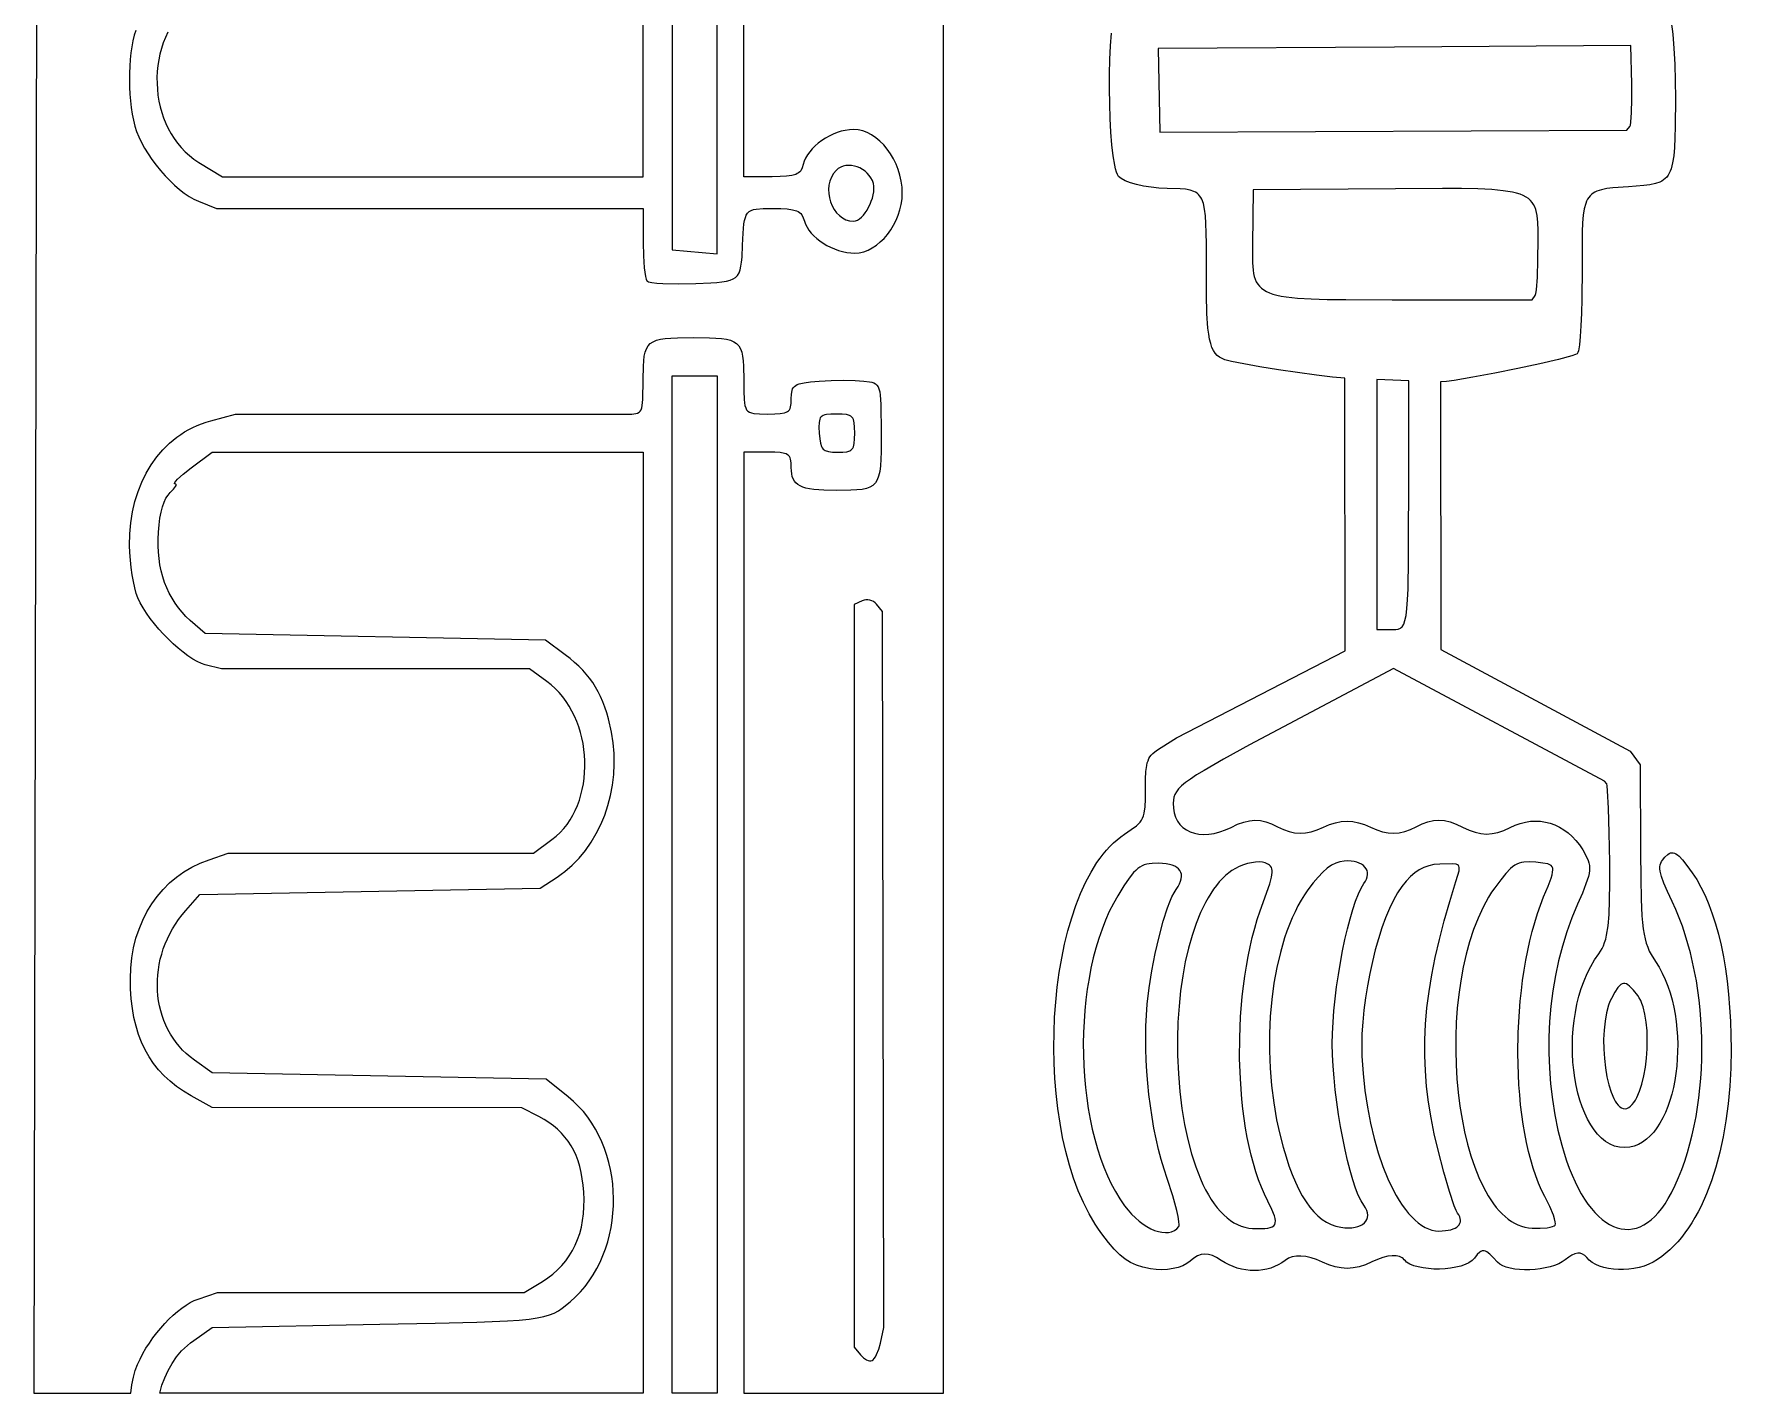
# Model space of a CAD drawing. Extents: x 1595 to 2434, y 672 to 1398.
# Drawn here: x 1832.9 to 1893.1, y 1120 to 1168.2 of the extents above; entities that cross this region are included whole.
import ezdxf

# ---------------------------------------------------------------- set-up
doc = ezdxf.new("R2010")
doc.units = 0
doc.layers.add('3MM_CUT', color=5, linetype='CONTINUOUS')

msp = doc.modelspace()

# ---------------------------------------------------------------- linework, layer by layer
at = {"layer": '3MM_CUT'}
for points in [[(1833.16, 1244.248), (1832.928, 1120.004), (1836.358, 1120.005), (1836.399, 1120.295), (1836.453, 1120.563), (1836.519, 1120.805), (1836.597, 1121.016), (1836.687, 1121.208), (1836.788, 1121.4), (1836.899, 1121.591), (1837.019, 1121.777), (1837.146, 1121.96), (1837.281, 1122.137), (1837.421, 1122.307), (1837.566, 1122.47), (1837.714, 1122.623), (1837.864, 1122.765), (1838.016, 1122.897), (1838.167, 1123.015), (1838.317, 1123.12), (1838.466, 1123.209), (1838.61, 1123.282), (1838.751, 1123.337), (1839.435, 1123.566), (1850.304, 1123.569), (1850.956, 1123.963), (1851.145, 1124.087), (1851.321, 1124.222), (1851.485, 1124.367), (1851.636, 1124.523), (1851.774, 1124.689), (1851.899, 1124.865), (1852.012, 1125.051), (1852.11, 1125.246), (1852.196, 1125.451), (1852.268, 1125.664), (1852.327, 1125.887), (1852.372, 1126.118), (1852.403, 1126.358), (1852.42, 1126.605), (1852.424, 1126.86), (1852.413, 1127.123), (1852.392, 1127.368), (1852.361, 1127.601), (1852.32, 1127.822), (1852.269, 1128.032), (1852.209, 1128.232), (1852.138, 1128.421), (1852.056, 1128.6), (1851.964, 1128.769), (1851.861, 1128.929), (1851.748, 1129.079), (1851.623, 1129.22), (1851.487, 1129.353), (1851.339, 1129.477), (1851.179, 1129.593), (1851.008, 1129.701), (1850.825, 1129.802), (1850.222, 1130.111), (1839.247, 1130.121), (1838.498, 1130.539), (1838.231, 1130.699), (1837.983, 1130.87), (1837.753, 1131.055), (1837.541, 1131.251), (1837.346, 1131.461), (1837.17, 1131.684), (1837.01, 1131.921), (1836.869, 1132.171), (1836.744, 1132.435), (1836.637, 1132.713), (1836.547, 1133.006), (1836.473, 1133.313), (1836.417, 1133.635), (1836.377, 1133.973), (1836.353, 1134.326), (1836.346, 1134.695), (1836.359, 1135.068), (1836.397, 1135.431), (1836.459, 1135.783), (1836.544, 1136.122), (1836.651, 1136.449), (1836.781, 1136.762), (1836.931, 1137.06), (1837.102, 1137.342), (1837.293, 1137.608), (1837.503, 1137.855), (1837.732, 1138.083), (1837.979, 1138.292), (1838.243, 1138.479), (1838.523, 1138.645), (1838.82, 1138.788), (1839.132, 1138.907), (1839.81, 1139.134), (1850.634, 1139.136), (1851.287, 1139.622), (1851.435, 1139.741), (1851.573, 1139.871), (1851.701, 1140.011), (1851.819, 1140.16), (1851.926, 1140.318), (1852.024, 1140.483), (1852.112, 1140.655), (1852.189, 1140.834), (1852.257, 1141.018), (1852.314, 1141.208), (1852.362, 1141.401), (1852.399, 1141.598), (1852.427, 1141.798), (1852.445, 1142.001), (1852.453, 1142.205), (1852.451, 1142.409), (1852.439, 1142.614), (1852.418, 1142.818), (1852.387, 1143.021), (1852.346, 1143.222), (1852.295, 1143.42), (1852.235, 1143.615), (1852.165, 1143.806), (1852.085, 1143.992), (1851.995, 1144.173), (1851.896, 1144.348), (1851.788, 1144.516), (1851.67, 1144.676), (1851.542, 1144.829), (1851.405, 1144.972), (1851.258, 1145.106), (1851.102, 1145.229), (1850.491, 1145.678), (1839.575, 1145.679), (1838.998, 1145.818), (1838.861, 1145.862), (1838.712, 1145.931), (1838.553, 1146.021), (1838.387, 1146.131), (1838.216, 1146.258), (1838.041, 1146.401), (1837.866, 1146.557), (1837.691, 1146.724), (1837.521, 1146.9), (1837.356, 1147.082), (1837.199, 1147.269), (1837.052, 1147.457), (1836.918, 1147.646), (1836.798, 1147.832), (1836.696, 1148.014), (1836.612, 1148.189), (1836.555, 1148.346), (1836.501, 1148.54), (1836.452, 1148.763), (1836.408, 1149.007), (1836.372, 1149.266), (1836.344, 1149.53), (1836.325, 1149.794), (1836.317, 1150.048), (1836.326, 1150.457), (1836.361, 1150.853), (1836.422, 1151.235), (1836.508, 1151.603), (1836.617, 1151.955), (1836.75, 1152.291), (1836.905, 1152.608), (1837.082, 1152.906), (1837.281, 1153.183), (1837.499, 1153.439), (1837.737, 1153.673), (1837.863, 1153.781), (1837.994, 1153.883), (1838.129, 1153.979), (1838.269, 1154.069), (1838.413, 1154.152), (1838.562, 1154.228), (1838.714, 1154.298), (1838.871, 1154.36), (1839.031, 1154.416), (1839.196, 1154.465), (1840.073, 1154.701), (1846.687, 1154.695), (1853.911, 1154.696), (1854.112, 1154.701), (1854.263, 1154.72), (1854.322, 1154.739), (1854.371, 1154.766), (1854.412, 1154.805), (1854.444, 1154.855), (1854.469, 1154.92), (1854.488, 1155.001), (1854.51, 1155.217), (1854.52, 1155.921), (1854.526, 1156.395), (1854.538, 1156.589), (1854.558, 1156.757), (1854.589, 1156.9), (1854.633, 1157.021), (1854.693, 1157.121), (1854.77, 1157.202), (1854.867, 1157.267), (1854.987, 1157.317), (1855.131, 1157.354), (1855.302, 1157.38), (1855.502, 1157.397), (1855.733, 1157.406), (1856.3, 1157.412), (1856.867, 1157.406), (1857.098, 1157.397), (1857.299, 1157.38), (1857.47, 1157.354), (1857.614, 1157.317), (1857.733, 1157.267), (1857.831, 1157.202), (1857.908, 1157.121), (1857.967, 1157.021), (1858.011, 1156.9), (1858.042, 1156.757), (1858.062, 1156.589), (1858.074, 1156.395), (1858.08, 1155.921), (1858.082, 1155.519), (1858.094, 1155.217), (1858.106, 1155.099), (1858.125, 1155.001), (1858.151, 1154.921), (1858.186, 1154.856), (1858.23, 1154.806), (1858.286, 1154.768), (1858.354, 1154.741), (1858.436, 1154.723), (1858.645, 1154.706), (1858.924, 1154.704), (1859.18, 1154.707), (1859.379, 1154.72), (1859.527, 1154.746), (1859.585, 1154.766), (1859.632, 1154.791), (1859.671, 1154.821), (1859.702, 1154.859), (1859.726, 1154.903), (1859.743, 1154.954), (1859.762, 1155.082), (1859.767, 1155.247), (1859.772, 1155.413), (1859.795, 1155.543), (1859.815, 1155.596), (1859.842, 1155.643), (1859.877, 1155.682), (1859.923, 1155.717), (1859.978, 1155.746), (1860.045, 1155.771), (1860.219, 1155.811), (1860.451, 1155.841), (1860.751, 1155.868), (1861.181, 1155.892), (1861.624, 1155.902), (1862.029, 1155.896), (1862.344, 1155.874), (1862.545, 1155.848), (1862.626, 1155.83), (1862.696, 1155.806), (1862.755, 1155.773), (1862.804, 1155.728), (1862.844, 1155.668), (1862.876, 1155.592), (1862.902, 1155.495), (1862.92, 1155.376), (1862.943, 1155.059), (1862.953, 1154.037), (1862.949, 1153.37), (1862.941, 1153.099), (1862.925, 1152.866), (1862.901, 1152.669), (1862.864, 1152.504), (1862.814, 1152.368), (1862.747, 1152.26), (1862.662, 1152.174), (1862.557, 1152.11), (1862.428, 1152.063), (1862.274, 1152.031), (1862.092, 1152.012), (1861.881, 1152.001), (1861.36, 1151.997), (1860.92, 1152.005), (1860.566, 1152.031), (1860.418, 1152.052), (1860.288, 1152.08), (1860.175, 1152.114), (1860.079, 1152.156), (1859.997, 1152.205), (1859.93, 1152.263), (1859.876, 1152.329), (1859.834, 1152.405), (1859.803, 1152.49), (1859.782, 1152.586), (1859.771, 1152.693), (1859.767, 1152.81), (1859.762, 1152.974), (1859.743, 1153.101), (1859.725, 1153.153), (1859.702, 1153.196), (1859.671, 1153.233), (1859.632, 1153.264), (1859.584, 1153.289), (1859.526, 1153.309), (1859.378, 1153.335), (1859.179, 1153.347), (1858.924, 1153.35), (1858.08, 1153.35), (1858.08, 1120.004), (1865.162, 1120.004), (1865.162, 1244.256)], [(1836.536, 1168.304), (1836.483, 1168.127), (1836.436, 1167.933), (1836.397, 1167.725), (1836.364, 1167.504), (1836.34, 1167.273), (1836.322, 1167.034), (1836.312, 1166.79), (1836.309, 1166.542), (1836.314, 1166.294), (1836.326, 1166.047), (1836.346, 1165.803), (1836.373, 1165.565), (1836.409, 1165.335), (1836.452, 1165.115), (1836.503, 1164.908), (1836.563, 1164.72), (1836.642, 1164.525), (1836.738, 1164.325), (1836.849, 1164.124), (1836.974, 1163.922), (1837.11, 1163.722), (1837.257, 1163.526), (1837.412, 1163.335), (1837.574, 1163.152), (1837.741, 1162.978), (1837.912, 1162.816), (1838.084, 1162.667), (1838.257, 1162.534), (1838.428, 1162.417), (1838.597, 1162.321), (1838.76, 1162.245), (1839.397, 1161.989), (1854.52, 1161.989), (1854.52, 1160.786), (1854.53, 1160.306), (1854.559, 1159.89), (1854.6, 1159.581), (1854.625, 1159.481), (1854.652, 1159.424), (1854.673, 1159.408), (1854.711, 1159.394), (1854.829, 1159.368), (1855, 1159.347), (1855.215, 1159.331), (1855.753, 1159.318), (1856.385, 1159.33), (1856.914, 1159.354), (1857.128, 1159.369), (1857.312, 1159.388), (1857.468, 1159.413), (1857.599, 1159.447), (1857.706, 1159.492), (1857.793, 1159.549), (1857.863, 1159.62), (1857.916, 1159.708), (1857.956, 1159.814), (1857.985, 1159.941), (1858.006, 1160.09), (1858.021, 1160.264), (1858.043, 1160.692), (1858.063, 1161.12), (1858.091, 1161.442), (1858.112, 1161.568), (1858.139, 1161.673), (1858.174, 1161.758), (1858.218, 1161.827), (1858.274, 1161.881), (1858.342, 1161.921), (1858.425, 1161.95), (1858.524, 1161.969), (1858.775, 1161.987), (1859.108, 1161.989), (1859.395, 1161.985), (1859.627, 1161.972), (1859.81, 1161.946), (1859.952, 1161.905), (1860.009, 1161.878), (1860.058, 1161.846), (1860.1, 1161.809), (1860.136, 1161.767), (1860.193, 1161.664), (1860.236, 1161.536), (1860.273, 1161.428), (1860.325, 1161.322), (1860.392, 1161.218), (1860.472, 1161.117), (1860.564, 1161.02), (1860.667, 1160.927), (1860.779, 1160.839), (1860.9, 1160.757), (1861.028, 1160.682), (1861.162, 1160.614), (1861.3, 1160.555), (1861.442, 1160.505), (1861.587, 1160.465), (1861.732, 1160.435), (1861.877, 1160.416), (1862.021, 1160.41), (1862.178, 1160.422), (1862.334, 1160.458), (1862.488, 1160.515), (1862.638, 1160.592), (1862.783, 1160.688), (1862.922, 1160.802), (1863.054, 1160.93), (1863.177, 1161.073), (1863.29, 1161.228), (1863.392, 1161.394), (1863.482, 1161.57), (1863.558, 1161.753), (1863.619, 1161.942), (1863.664, 1162.136), (1863.693, 1162.334), (1863.702, 1162.532), (1863.692, 1162.748), (1863.664, 1162.96), (1863.618, 1163.168), (1863.556, 1163.371), (1863.479, 1163.566), (1863.387, 1163.752), (1863.284, 1163.928), (1863.168, 1164.092), (1863.042, 1164.242), (1862.907, 1164.377), (1862.764, 1164.496), (1862.614, 1164.597), (1862.459, 1164.678), (1862.299, 1164.737), (1862.135, 1164.774), (1861.97, 1164.787), (1861.827, 1164.78), (1861.682, 1164.759), (1861.536, 1164.726), (1861.392, 1164.681), (1861.249, 1164.624), (1861.11, 1164.558), (1860.976, 1164.483), (1860.847, 1164.4), (1860.726, 1164.309), (1860.614, 1164.212), (1860.511, 1164.109), (1860.42, 1164.002), (1860.341, 1163.891), (1860.275, 1163.778), (1860.225, 1163.662), (1860.191, 1163.546), (1860.156, 1163.426), (1860.104, 1163.33), (1860.069, 1163.29), (1860.028, 1163.255), (1859.98, 1163.225), (1859.924, 1163.199), (1859.784, 1163.16), (1859.602, 1163.135), (1859.373, 1163.121), (1859.089, 1163.117), (1858.08, 1163.117), (1858.08, 1200.796)], [(1837.672, 1168.236), (1837.586, 1168.05), (1837.51, 1167.859), (1837.445, 1167.663), (1837.392, 1167.462), (1837.349, 1167.258), (1837.318, 1167.052), (1837.297, 1166.844), (1837.287, 1166.634), (1837.289, 1166.424), (1837.301, 1166.214), (1837.324, 1166.006), (1837.357, 1165.799), (1837.402, 1165.595), (1837.457, 1165.395), (1837.524, 1165.198), (1837.6, 1165.007), (1837.688, 1164.821), (1837.786, 1164.641), (1837.895, 1164.468), (1838.015, 1164.304), (1838.145, 1164.148), (1838.286, 1164.001), (1838.437, 1163.865), (1838.599, 1163.739), (1838.772, 1163.625), (1839.608, 1163.117), (1854.52, 1163.117), (1854.52, 1200.796)], [(1890.954, 1168.603), (1891.005, 1168.166), (1891.046, 1167.663), (1891.076, 1167.107), (1891.095, 1166.514), (1891.099, 1165.897), (1891.092, 1164.898), (1891.082, 1164.493), (1891.066, 1164.146), (1891.04, 1163.851), (1891.002, 1163.604), (1890.95, 1163.401), (1890.918, 1163.314), (1890.881, 1163.236), (1890.84, 1163.167), (1890.793, 1163.105), (1890.741, 1163.051), (1890.683, 1163.004), (1890.619, 1162.963), (1890.549, 1162.928), (1890.389, 1162.873), (1890.199, 1162.833), (1889.978, 1162.804), (1889.432, 1162.762), (1888.886, 1162.721), (1888.665, 1162.693), (1888.476, 1162.655), (1888.316, 1162.603), (1888.246, 1162.571), (1888.183, 1162.533), (1888.126, 1162.489), (1888.074, 1162.439), (1888.028, 1162.382), (1887.987, 1162.318), (1887.951, 1162.247), (1887.92, 1162.166), (1887.87, 1161.979), (1887.834, 1161.752), (1887.812, 1161.48), (1887.799, 1161.161), (1887.793, 1160.788), (1887.796, 1159.87), (1887.788, 1158.77), (1887.774, 1158.274), (1887.753, 1157.832), (1887.727, 1157.455), (1887.697, 1157.156), (1887.662, 1156.948), (1887.643, 1156.881), (1887.624, 1156.842), (1887.564, 1156.81), (1887.426, 1156.765), (1886.957, 1156.64), (1886.296, 1156.486), (1885.518, 1156.318), (1884.7, 1156.153), (1883.92, 1156.008), (1883.255, 1155.898), (1882.989, 1155.863), (1882.78, 1155.842), (1882.788, 1146.355), (1889.491, 1142.76), (1889.857, 1142.272), (1889.864, 1139.17), (1889.87, 1138.247), (1889.885, 1137.507), (1889.913, 1136.922), (1889.933, 1136.679), (1889.959, 1136.463), (1889.989, 1136.271), (1890.025, 1136.1), (1890.068, 1135.945), (1890.118, 1135.804), (1890.174, 1135.672), (1890.239, 1135.546), (1890.393, 1135.296), (1890.52, 1135.095), (1890.634, 1134.882), (1890.738, 1134.66), (1890.83, 1134.428), (1890.911, 1134.187), (1890.981, 1133.94), (1891.041, 1133.687), (1891.09, 1133.43), (1891.128, 1133.169), (1891.156, 1132.905), (1891.174, 1132.64), (1891.182, 1132.374), (1891.18, 1132.11), (1891.168, 1131.847), (1891.147, 1131.587), (1891.117, 1131.332), (1891.077, 1131.082), (1891.028, 1130.838), (1890.971, 1130.602), (1890.904, 1130.374), (1890.829, 1130.156), (1890.746, 1129.949), (1890.654, 1129.754), (1890.554, 1129.572), (1890.446, 1129.404), (1890.331, 1129.252), (1890.207, 1129.116), (1890.076, 1128.997), (1889.938, 1128.897), (1889.793, 1128.817), (1889.64, 1128.757), (1889.481, 1128.72), (1889.295, 1128.705), (1889.116, 1128.719), (1888.946, 1128.76), (1888.783, 1128.828), (1888.628, 1128.921), (1888.482, 1129.037), (1888.345, 1129.175), (1888.216, 1129.334), (1888.097, 1129.512), (1887.987, 1129.708), (1887.886, 1129.919), (1887.796, 1130.146), (1887.715, 1130.386), (1887.644, 1130.638), (1887.584, 1130.9), (1887.535, 1131.172), (1887.497, 1131.451), (1887.47, 1131.736), (1887.454, 1132.026), (1887.45, 1132.319), (1887.457, 1132.615), (1887.477, 1132.91), (1887.509, 1133.205), (1887.554, 1133.497), (1887.611, 1133.786), (1887.681, 1134.069), (1887.765, 1134.346), (1887.862, 1134.614), (1887.973, 1134.873), (1888.097, 1135.121), (1888.236, 1135.356), (1888.389, 1135.577), (1888.448, 1135.663), (1888.502, 1135.756), (1888.55, 1135.857), (1888.592, 1135.97), (1888.63, 1136.095), (1888.663, 1136.234), (1888.715, 1136.562), (1888.75, 1136.97), (1888.77, 1137.472), (1888.777, 1138.082), (1888.773, 1138.815), (1888.754, 1139.864), (1888.727, 1140.738), (1888.696, 1141.346), (1888.68, 1141.521), (1888.664, 1141.596), (1888.588, 1141.696), (1881.107, 1145.683), (1877.217, 1143.617), (1876.012, 1142.974), (1875.084, 1142.468), (1874.396, 1142.074), (1874.131, 1141.911), (1873.913, 1141.767), (1873.737, 1141.639), (1873.598, 1141.523), (1873.492, 1141.416), (1873.415, 1141.315), (1873.363, 1141.218), (1873.329, 1141.12), (1873.311, 1141.019), (1873.303, 1140.912), (1873.308, 1140.732), (1873.336, 1140.566), (1873.385, 1140.414), (1873.454, 1140.278), (1873.542, 1140.159), (1873.647, 1140.055), (1873.769, 1139.969), (1873.905, 1139.9), (1874.054, 1139.85), (1874.215, 1139.818), (1874.386, 1139.806), (1874.567, 1139.813), (1874.756, 1139.842), (1874.951, 1139.891), (1875.151, 1139.962), (1875.354, 1140.055), (1875.586, 1140.163), (1875.802, 1140.241), (1876.005, 1140.289), (1876.201, 1140.306), (1876.394, 1140.294), (1876.588, 1140.251), (1876.79, 1140.179), (1877.002, 1140.076), (1877.209, 1139.977), (1877.408, 1139.906), (1877.604, 1139.862), (1877.798, 1139.846), (1877.994, 1139.858), (1878.195, 1139.898), (1878.404, 1139.965), (1878.624, 1140.059), (1878.842, 1140.153), (1879.053, 1140.219), (1879.259, 1140.259), (1879.462, 1140.272), (1879.665, 1140.259), (1879.87, 1140.219), (1880.079, 1140.152), (1880.296, 1140.058), (1880.515, 1139.963), (1880.723, 1139.895), (1880.923, 1139.855), (1881.118, 1139.844), (1881.312, 1139.86), (1881.507, 1139.904), (1881.707, 1139.977), (1881.916, 1140.077), (1882.128, 1140.18), (1882.33, 1140.253), (1882.525, 1140.297), (1882.718, 1140.31), (1882.913, 1140.294), (1883.115, 1140.247), (1883.329, 1140.171), (1883.559, 1140.064), (1883.789, 1139.958), (1884.004, 1139.881), (1884.209, 1139.835), (1884.409, 1139.818), (1884.607, 1139.832), (1884.809, 1139.875), (1885.02, 1139.948), (1885.243, 1140.051), (1885.423, 1140.133), (1885.603, 1140.196), (1885.784, 1140.241), (1885.964, 1140.268), (1886.143, 1140.277), (1886.32, 1140.268), (1886.494, 1140.242), (1886.665, 1140.199), (1886.832, 1140.138), (1886.993, 1140.062), (1887.149, 1139.968), (1887.298, 1139.859), (1887.44, 1139.733), (1887.573, 1139.592), (1887.698, 1139.435), (1887.814, 1139.263), (1887.931, 1139.06), (1888.011, 1138.88), (1888.037, 1138.794), (1888.053, 1138.706), (1888.059, 1138.616), (1888.055, 1138.521), (1888.04, 1138.419), (1888.015, 1138.307), (1887.931, 1138.049), (1887.803, 1137.727), (1887.629, 1137.327), (1887.429, 1136.847), (1887.252, 1136.353), (1887.095, 1135.846), (1886.961, 1135.328), (1886.848, 1134.8), (1886.757, 1134.264), (1886.688, 1133.721), (1886.641, 1133.173), (1886.616, 1132.621), (1886.613, 1132.068), (1886.633, 1131.514), (1886.675, 1130.962), (1886.74, 1130.412), (1886.828, 1129.866), (1886.938, 1129.326), (1887.071, 1128.794), (1887.155, 1128.505), (1887.244, 1128.23), (1887.339, 1127.969), (1887.439, 1127.722), (1887.543, 1127.489), (1887.651, 1127.271), (1887.764, 1127.067), (1887.88, 1126.878), (1887.999, 1126.704), (1888.121, 1126.545), (1888.247, 1126.401), (1888.374, 1126.272), (1888.504, 1126.159), (1888.636, 1126.061), (1888.769, 1125.978), (1888.903, 1125.912), (1889.038, 1125.861), (1889.174, 1125.827), (1889.31, 1125.808), (1889.445, 1125.806), (1889.581, 1125.82), (1889.716, 1125.851), (1889.85, 1125.899), (1889.982, 1125.964), (1890.113, 1126.045), (1890.243, 1126.144), (1890.37, 1126.26), (1890.494, 1126.393), (1890.616, 1126.544), (1890.734, 1126.712), (1890.849, 1126.898), (1890.96, 1127.103), (1891.09, 1127.369), (1891.212, 1127.645), (1891.325, 1127.931), (1891.43, 1128.225), (1891.526, 1128.527), (1891.615, 1128.836), (1891.695, 1129.152), (1891.766, 1129.474), (1891.83, 1129.801), (1891.885, 1130.133), (1891.931, 1130.47), (1891.97, 1130.81), (1892, 1131.153), (1892.021, 1131.499), (1892.035, 1131.846), (1892.04, 1132.194), (1892.036, 1132.543), (1892.025, 1132.892), (1892.005, 1133.24), (1891.976, 1133.587), (1891.94, 1133.932), (1891.895, 1134.274), (1891.842, 1134.614), (1891.78, 1134.949), (1891.71, 1135.28), (1891.632, 1135.606), (1891.545, 1135.927), (1891.45, 1136.241), (1891.346, 1136.548), (1891.235, 1136.848), (1891.115, 1137.14), (1890.986, 1137.423), (1890.819, 1137.783), (1890.693, 1138.076), (1890.608, 1138.312), (1890.562, 1138.502), (1890.553, 1138.583), (1890.553, 1138.656), (1890.562, 1138.723), (1890.579, 1138.784), (1890.605, 1138.841), (1890.639, 1138.896), (1890.73, 1139.003), (1890.833, 1139.093), (1890.881, 1139.125), (1890.927, 1139.146), (1890.973, 1139.157), (1891.02, 1139.156), (1891.068, 1139.145), (1891.119, 1139.121), (1891.172, 1139.085), (1891.229, 1139.036), (1891.357, 1138.898), (1891.51, 1138.703), (1891.695, 1138.448), (1891.856, 1138.201), (1892.007, 1137.931), (1892.15, 1137.639), (1892.283, 1137.325), (1892.406, 1136.991), (1892.52, 1136.637), (1892.623, 1136.264), (1892.716, 1135.873), (1892.799, 1135.465), (1892.871, 1135.039), (1892.933, 1134.599), (1892.983, 1134.143), (1893.023, 1133.673), (1893.051, 1133.19), (1893.067, 1132.694), (1893.072, 1132.186), (1893.06, 1131.521), (1893.026, 1130.878), (1892.97, 1130.256), (1892.893, 1129.658), (1892.795, 1129.084), (1892.677, 1128.537), (1892.538, 1128.016), (1892.381, 1127.523), (1892.204, 1127.06), (1892.008, 1126.627), (1891.903, 1126.422), (1891.794, 1126.225), (1891.68, 1126.037), (1891.562, 1125.857), (1891.439, 1125.685), (1891.313, 1125.522), (1891.181, 1125.368), (1891.046, 1125.222), (1890.906, 1125.086), (1890.763, 1124.959), (1890.615, 1124.841), (1890.463, 1124.733), (1890.316, 1124.645), (1890.157, 1124.569), (1889.988, 1124.507), (1889.812, 1124.456), (1889.631, 1124.419), (1889.448, 1124.393), (1889.264, 1124.38), (1889.081, 1124.379), (1888.903, 1124.391), (1888.731, 1124.414), (1888.567, 1124.45), (1888.415, 1124.497), (1888.275, 1124.557), (1888.151, 1124.628), (1888.045, 1124.711), (1887.958, 1124.806), (1887.89, 1124.881), (1887.813, 1124.931), (1887.729, 1124.957), (1887.637, 1124.959), (1887.538, 1124.937), (1887.432, 1124.892), (1887.319, 1124.822), (1887.199, 1124.728), (1887.092, 1124.652), (1886.965, 1124.585), (1886.82, 1124.526), (1886.66, 1124.477), (1886.489, 1124.438), (1886.31, 1124.407), (1886.126, 1124.386), (1885.94, 1124.375), (1885.756, 1124.373), (1885.578, 1124.382), (1885.407, 1124.4), (1885.248, 1124.428), (1885.104, 1124.467), (1884.979, 1124.516), (1884.874, 1124.575), (1884.795, 1124.644), (1884.644, 1124.811), (1884.52, 1124.932), (1884.417, 1125.01), (1884.371, 1125.033), (1884.327, 1125.045), (1884.286, 1125.048), (1884.246, 1125.04), (1884.206, 1125.021), (1884.165, 1124.994), (1884.079, 1124.909), (1883.981, 1124.786), (1883.897, 1124.7), (1883.784, 1124.624), (1883.647, 1124.56), (1883.49, 1124.506), (1883.316, 1124.463), (1883.13, 1124.43), (1882.936, 1124.409), (1882.737, 1124.399), (1882.539, 1124.4), (1882.344, 1124.413), (1882.158, 1124.437), (1881.984, 1124.472), (1881.826, 1124.519), (1881.689, 1124.578), (1881.576, 1124.648), (1881.53, 1124.687), (1881.492, 1124.73), (1881.457, 1124.768), (1881.417, 1124.8), (1881.32, 1124.847), (1881.202, 1124.871), (1881.064, 1124.873), (1880.908, 1124.852), (1880.736, 1124.808), (1880.548, 1124.742), (1880.345, 1124.654), (1880.113, 1124.554), (1879.891, 1124.483), (1879.677, 1124.439), (1879.467, 1124.424), (1879.257, 1124.437), (1879.044, 1124.479), (1878.823, 1124.548), (1878.592, 1124.645), (1878.384, 1124.734), (1878.186, 1124.8), (1878.001, 1124.842), (1877.827, 1124.861), (1877.667, 1124.857), (1877.521, 1124.83), (1877.389, 1124.779), (1877.272, 1124.706), (1877.153, 1124.621), (1877.027, 1124.547), (1876.896, 1124.485), (1876.759, 1124.434), (1876.618, 1124.394), (1876.474, 1124.366), (1876.326, 1124.349), (1876.177, 1124.344), (1876.027, 1124.349), (1875.876, 1124.367), (1875.725, 1124.395), (1875.575, 1124.435), (1875.427, 1124.486), (1875.282, 1124.549), (1875.14, 1124.623), (1875.002, 1124.708), (1874.84, 1124.807), (1874.691, 1124.877), (1874.552, 1124.918), (1874.42, 1124.929), (1874.291, 1124.911), (1874.165, 1124.864), (1874.036, 1124.788), (1873.904, 1124.682), (1873.782, 1124.592), (1873.638, 1124.517), (1873.475, 1124.457), (1873.296, 1124.413), (1873.105, 1124.386), (1872.905, 1124.377), (1872.7, 1124.385), (1872.494, 1124.412), (1872.229, 1124.468), (1871.998, 1124.538), (1871.891, 1124.581), (1871.79, 1124.63), (1871.692, 1124.685), (1871.596, 1124.749), (1871.407, 1124.903), (1871.213, 1125.099), (1871.005, 1125.344), (1870.772, 1125.644), (1870.652, 1125.811), (1870.536, 1125.985), (1870.319, 1126.356), (1870.119, 1126.753), (1869.937, 1127.174), (1869.773, 1127.618), (1869.626, 1128.081), (1869.497, 1128.563), (1869.385, 1129.059), (1869.291, 1129.569), (1869.213, 1130.09), (1869.153, 1130.62), (1869.109, 1131.156), (1869.083, 1131.697), (1869.072, 1132.24), (1869.079, 1132.782), (1869.101, 1133.322), (1869.14, 1133.858), (1869.195, 1134.386), (1869.266, 1134.906), (1869.352, 1135.414), (1869.455, 1135.909), (1869.573, 1136.387), (1869.706, 1136.848), (1869.855, 1137.289), (1870.019, 1137.707), (1870.198, 1138.1), (1870.392, 1138.466), (1870.601, 1138.803), (1870.71, 1138.96), (1870.824, 1139.109), (1870.941, 1139.249), (1871.062, 1139.381), (1871.186, 1139.504), (1871.314, 1139.617), (1871.446, 1139.721), (1871.581, 1139.815), (1871.818, 1139.973), (1871.998, 1140.109), (1872.069, 1140.174), (1872.128, 1140.24), (1872.178, 1140.309), (1872.218, 1140.384), (1872.249, 1140.465), (1872.273, 1140.556), (1872.304, 1140.776), (1872.316, 1141.059), (1872.318, 1141.422), (1872.322, 1141.761), (1872.335, 1142.032), (1872.363, 1142.247), (1872.384, 1142.337), (1872.41, 1142.418), (1872.442, 1142.49), (1872.48, 1142.556), (1872.525, 1142.616), (1872.577, 1142.672), (1872.706, 1142.779), (1872.871, 1142.887), (1873.424, 1143.225), (1879.391, 1146.311), (1879.383, 1155.971), (1878.95, 1156.012), (1878.377, 1156.082), (1877.033, 1156.275), (1876.375, 1156.379), (1875.802, 1156.478), (1875.37, 1156.562), (1875.135, 1156.623), (1875.034, 1156.667), (1874.944, 1156.72), (1874.864, 1156.784), (1874.793, 1156.861), (1874.731, 1156.954), (1874.677, 1157.066), (1874.631, 1157.199), (1874.592, 1157.356), (1874.56, 1157.539), (1874.535, 1157.752), (1874.5, 1158.273), (1874.483, 1158.942), (1874.481, 1159.777), (1874.481, 1160.734), (1874.476, 1161.121), (1874.464, 1161.453), (1874.445, 1161.734), (1874.414, 1161.969), (1874.371, 1162.162), (1874.314, 1162.316), (1874.279, 1162.381), (1874.24, 1162.437), (1874.196, 1162.486), (1874.147, 1162.529), (1874.093, 1162.565), (1874.034, 1162.595), (1873.898, 1162.641), (1873.737, 1162.67), (1873.55, 1162.687), (1873.086, 1162.702), (1872.797, 1162.715), (1872.516, 1162.744), (1872.248, 1162.785), (1872.002, 1162.838), (1871.784, 1162.901), (1871.601, 1162.971), (1871.46, 1163.048), (1871.407, 1163.088), (1871.368, 1163.129), (1871.33, 1163.192), (1871.294, 1163.281), (1871.261, 1163.393), (1871.23, 1163.527), (1871.175, 1163.854), (1871.13, 1164.247), (1871.094, 1164.695), (1871.068, 1165.183), (1871.052, 1165.697), (1871.045, 1166.225), (1871.049, 1166.754), (1871.062, 1167.268), (1871.085, 1167.756), (1871.117, 1168.203)]]:
    msp.add_lwpolyline(points, dxfattribs=at)
for points in [[(1856.347, 1203.504), (1855.55, 1203.504), (1855.551, 1160.523), (1857.143, 1160.384), (1857.143, 1203.504)], [(1881.148, 1167.71), (1872.775, 1167.66), (1872.826, 1164.694), (1889.384, 1164.761), (1889.487, 1164.893), (1889.507, 1164.947), (1889.524, 1165.052), (1889.549, 1165.388), (1889.561, 1165.851), (1889.555, 1166.393), (1889.521, 1167.761)], [(1862.676, 1162.875), (1862.641, 1162.979), (1862.592, 1163.075), (1862.531, 1163.163), (1862.46, 1163.242), (1862.38, 1163.313), (1862.293, 1163.374), (1862.201, 1163.425), (1862.104, 1163.465), (1862.004, 1163.494), (1861.903, 1163.512), (1861.802, 1163.517), (1861.704, 1163.509), (1861.608, 1163.489), (1861.518, 1163.454), (1861.434, 1163.405), (1861.357, 1163.341), (1861.261, 1163.226), (1861.187, 1163.098), (1861.134, 1162.961), (1861.102, 1162.816), (1861.09, 1162.668), (1861.096, 1162.518), (1861.12, 1162.369), (1861.16, 1162.224), (1861.217, 1162.085), (1861.288, 1161.957), (1861.373, 1161.84), (1861.471, 1161.739), (1861.581, 1161.655), (1861.702, 1161.592), (1861.834, 1161.552), (1861.974, 1161.538), (1862.044, 1161.548), (1862.114, 1161.577), (1862.185, 1161.622), (1862.255, 1161.682), (1862.323, 1161.755), (1862.389, 1161.839), (1862.451, 1161.932), (1862.508, 1162.033), (1862.559, 1162.139), (1862.604, 1162.248), (1862.641, 1162.36), (1862.669, 1162.471), (1862.688, 1162.58), (1862.696, 1162.685), (1862.692, 1162.784)], [(1881.181, 1162.687), (1876.134, 1162.648), (1876.112, 1160.703), (1876.109, 1160.361), (1876.114, 1160.061), (1876.134, 1159.801), (1876.152, 1159.685), (1876.177, 1159.578), (1876.208, 1159.48), (1876.248, 1159.39), (1876.298, 1159.307), (1876.357, 1159.232), (1876.427, 1159.164), (1876.51, 1159.103), (1876.605, 1159.049), (1876.713, 1159), (1876.837, 1158.957), (1876.976, 1158.92), (1877.131, 1158.887), (1877.304, 1158.859), (1877.705, 1158.816), (1878.186, 1158.786), (1878.755, 1158.768), (1879.418, 1158.759), (1881.058, 1158.754), (1886.026, 1158.75), (1886.133, 1158.905), (1886.154, 1158.974), (1886.174, 1159.11), (1886.207, 1159.553), (1886.228, 1160.169), (1886.234, 1160.893), (1886.232, 1161.216), (1886.222, 1161.498), (1886.198, 1161.742), (1886.178, 1161.851), (1886.152, 1161.952), (1886.118, 1162.044), (1886.076, 1162.129), (1886.025, 1162.206), (1885.964, 1162.276), (1885.891, 1162.339), (1885.807, 1162.396), (1885.71, 1162.447), (1885.598, 1162.492), (1885.472, 1162.531), (1885.331, 1162.565), (1884.997, 1162.62), (1884.589, 1162.657), (1884.099, 1162.681), (1883.522, 1162.693), (1882.847, 1162.696)], [(1855.55, 1120.004), (1855.55, 1156.058), (1856.347, 1156.058), (1857.143, 1156.058), (1857.143, 1120.004)], [(1880.515, 1155.928), (1880.518, 1153.048), (1880.523, 1147.07), (1881.089, 1147.071), (1881.189, 1147.072), (1881.276, 1147.082), (1881.352, 1147.11), (1881.385, 1147.133), (1881.416, 1147.163), (1881.471, 1147.251), (1881.517, 1147.382), (1881.554, 1147.565), (1881.584, 1147.809), (1881.607, 1148.121), (1881.624, 1148.511), (1881.644, 1149.56), (1881.65, 1152.971), (1881.648, 1155.885)], [(1861.367, 1154.704), (1861.166, 1154.701), (1861.012, 1154.687), (1860.951, 1154.674), (1860.899, 1154.656), (1860.857, 1154.633), (1860.823, 1154.602), (1860.796, 1154.565), (1860.776, 1154.519), (1860.753, 1154.399), (1860.749, 1154.238), (1860.758, 1154.028), (1860.774, 1153.826), (1860.798, 1153.668), (1860.836, 1153.549), (1860.861, 1153.502), (1860.892, 1153.463), (1860.929, 1153.432), (1860.972, 1153.406), (1861.081, 1153.372), (1861.224, 1153.355), (1861.407, 1153.351), (1861.591, 1153.355), (1861.735, 1153.37), (1861.842, 1153.403), (1861.883, 1153.428), (1861.918, 1153.459), (1861.946, 1153.497), (1861.968, 1153.544), (1861.998, 1153.663), (1862.012, 1153.822), (1862.016, 1154.027), (1862.012, 1154.235), (1861.998, 1154.395), (1861.967, 1154.515), (1861.944, 1154.561), (1861.915, 1154.599), (1861.878, 1154.63), (1861.834, 1154.654), (1861.72, 1154.686), (1861.566, 1154.701)], [(1837.39, 1120.005), (1837.466, 1120.282), (1837.563, 1120.549), (1837.681, 1120.807), (1837.821, 1121.052), (1837.981, 1121.283), (1838.163, 1121.497), (1838.367, 1121.693), (1838.477, 1121.783), (1838.592, 1121.868), (1839.247, 1122.327), (1845.182, 1122.44), (1847.142, 1122.479), (1848.625, 1122.516), (1849.71, 1122.562), (1850.128, 1122.59), (1850.475, 1122.625), (1850.763, 1122.666), (1851.001, 1122.714), (1851.198, 1122.772), (1851.366, 1122.841), (1851.512, 1122.92), (1851.648, 1123.012), (1851.928, 1123.239), (1852.117, 1123.41), (1852.293, 1123.592), (1852.458, 1123.785), (1852.61, 1123.987), (1852.749, 1124.199), (1852.876, 1124.419), (1852.991, 1124.646), (1853.093, 1124.88), (1853.183, 1125.12), (1853.261, 1125.365), (1853.326, 1125.614), (1853.379, 1125.867), (1853.42, 1126.123), (1853.448, 1126.381), (1853.464, 1126.64), (1853.468, 1126.9), (1853.459, 1127.16), (1853.439, 1127.418), (1853.405, 1127.675), (1853.36, 1127.93), (1853.302, 1128.181), (1853.232, 1128.428), (1853.15, 1128.67), (1853.056, 1128.906), (1852.949, 1129.137), (1852.83, 1129.36), (1852.699, 1129.575), (1852.556, 1129.782), (1852.4, 1129.979), (1852.232, 1130.166), (1852.052, 1130.342), (1851.86, 1130.506), (1851.082, 1131.127), (1839.247, 1131.352), (1838.613, 1131.803), (1838.465, 1131.915), (1838.327, 1132.034), (1838.197, 1132.161), (1838.076, 1132.294), (1837.963, 1132.434), (1837.859, 1132.579), (1837.764, 1132.73), (1837.678, 1132.886), (1837.6, 1133.047), (1837.532, 1133.212), (1837.472, 1133.381), (1837.421, 1133.554), (1837.379, 1133.73), (1837.346, 1133.908), (1837.322, 1134.088), (1837.307, 1134.271), (1837.301, 1134.454), (1837.304, 1134.639), (1837.316, 1134.825), (1837.337, 1135.01), (1837.368, 1135.196), (1837.407, 1135.381), (1837.455, 1135.564), (1837.513, 1135.747), (1837.58, 1135.927), (1837.656, 1136.106), (1837.741, 1136.281), (1837.836, 1136.454), (1837.94, 1136.623), (1838.053, 1136.788), (1838.176, 1136.949), (1838.307, 1137.106), (1838.808, 1137.67), (1850.866, 1137.895), (1851.469, 1138.292), (1851.61, 1138.39), (1851.747, 1138.494), (1852.007, 1138.72), (1852.248, 1138.968), (1852.471, 1139.237), (1852.673, 1139.526), (1852.855, 1139.831), (1853.016, 1140.152), (1853.155, 1140.487), (1853.271, 1140.833), (1853.364, 1141.189), (1853.432, 1141.553), (1853.477, 1141.924), (1853.496, 1142.299), (1853.489, 1142.676), (1853.455, 1143.055), (1853.394, 1143.433), (1853.287, 1143.899), (1853.227, 1144.112), (1853.161, 1144.315), (1853.089, 1144.507), (1853.011, 1144.689), (1852.926, 1144.862), (1852.833, 1145.027), (1852.732, 1145.185), (1852.622, 1145.337), (1852.503, 1145.484), (1852.375, 1145.627), (1852.236, 1145.766), (1852.087, 1145.902), (1851.926, 1146.037), (1851.753, 1146.171), (1851.053, 1146.694), (1838.993, 1146.92), (1838.464, 1147.387), (1838.315, 1147.528), (1838.176, 1147.677), (1838.047, 1147.834), (1837.929, 1148), (1837.821, 1148.173), (1837.723, 1148.353), (1837.635, 1148.541), (1837.559, 1148.736), (1837.493, 1148.937), (1837.437, 1149.145), (1837.393, 1149.359), (1837.36, 1149.579), (1837.338, 1149.804), (1837.327, 1150.035), (1837.327, 1150.271), (1837.339, 1150.512), (1837.363, 1150.774), (1837.395, 1151.012), (1837.436, 1151.227), (1837.485, 1151.416), (1837.541, 1151.581), (1837.606, 1151.721), (1837.679, 1151.834), (1837.76, 1151.922), (1837.878, 1152.039), (1837.949, 1152.136), (1837.965, 1152.174), (1837.966, 1152.203), (1837.953, 1152.222), (1837.925, 1152.229), (1837.911, 1152.233), (1837.905, 1152.242), (1837.915, 1152.276), (1837.955, 1152.328), (1838.02, 1152.398), (1838.221, 1152.576), (1838.498, 1152.792), (1839.247, 1153.348), (1846.884, 1153.349), (1854.52, 1153.35), (1854.52, 1120.004)], [(1862.63, 1121.155), (1862.669, 1121.181), (1862.71, 1121.227), (1862.752, 1121.29), (1862.793, 1121.368), (1862.87, 1121.559), (1862.929, 1121.778), (1863.044, 1122.327), (1863.002, 1147.711), (1862.79, 1147.966), (1862.742, 1148.014), (1862.685, 1148.054), (1862.622, 1148.085), (1862.554, 1148.106), (1862.485, 1148.117), (1862.415, 1148.118), (1862.348, 1148.107), (1862.285, 1148.085), (1861.991, 1147.95), (1861.991, 1121.628), (1862.218, 1121.354), (1862.321, 1121.254), (1862.433, 1121.183), (1862.488, 1121.16), (1862.54, 1121.148), (1862.588, 1121.145)], [(1871.341, 1137.631), (1871.184, 1137.357), (1871.038, 1137.067), (1870.903, 1136.763), (1870.779, 1136.446), (1870.666, 1136.116), (1870.563, 1135.775), (1870.471, 1135.425), (1870.389, 1135.065), (1870.319, 1134.698), (1870.259, 1134.324), (1870.209, 1133.944), (1870.17, 1133.56), (1870.142, 1133.173), (1870.124, 1132.783), (1870.117, 1132.392), (1870.12, 1132.001), (1870.134, 1131.611), (1870.158, 1131.224), (1870.192, 1130.839), (1870.237, 1130.459), (1870.293, 1130.084), (1870.358, 1129.716), (1870.434, 1129.356), (1870.52, 1129.005), (1870.617, 1128.663), (1870.723, 1128.332), (1870.84, 1128.014), (1870.968, 1127.708), (1871.105, 1127.417), (1871.252, 1127.142), (1871.41, 1126.883), (1871.578, 1126.641), (1871.701, 1126.486), (1871.83, 1126.343), (1871.962, 1126.213), (1872.098, 1126.096), (1872.235, 1125.993), (1872.373, 1125.904), (1872.51, 1125.83), (1872.645, 1125.771), (1872.777, 1125.728), (1872.904, 1125.701), (1873.026, 1125.69), (1873.14, 1125.697), (1873.246, 1125.722), (1873.343, 1125.764), (1873.428, 1125.825), (1873.502, 1125.905), (1873.512, 1125.93), (1873.516, 1125.969), (1873.507, 1126.09), (1873.479, 1126.259), (1873.431, 1126.471), (1873.287, 1126.994), (1873.088, 1127.603), (1872.979, 1127.935), (1872.877, 1128.282), (1872.783, 1128.642), (1872.698, 1129.014), (1872.621, 1129.396), (1872.552, 1129.786), (1872.492, 1130.183), (1872.442, 1130.584), (1872.4, 1130.989), (1872.368, 1131.396), (1872.345, 1131.803), (1872.332, 1132.209), (1872.328, 1132.611), (1872.335, 1133.008), (1872.352, 1133.399), (1872.38, 1133.782), (1872.445, 1134.361), (1872.542, 1134.971), (1872.662, 1135.585), (1872.8, 1136.18), (1872.95, 1136.729), (1873.106, 1137.207), (1873.183, 1137.412), (1873.259, 1137.59), (1873.334, 1137.737), (1873.406, 1137.851), (1873.474, 1137.953), (1873.528, 1138.051), (1873.566, 1138.143), (1873.59, 1138.231), (1873.599, 1138.313), (1873.593, 1138.39), (1873.574, 1138.46), (1873.54, 1138.524), (1873.492, 1138.582), (1873.431, 1138.633), (1873.357, 1138.677), (1873.269, 1138.713), (1873.167, 1138.742), (1873.053, 1138.763), (1872.927, 1138.775), (1872.787, 1138.78), (1872.556, 1138.773), (1872.456, 1138.763), (1872.364, 1138.747), (1872.279, 1138.723), (1872.199, 1138.691), (1872.122, 1138.649), (1872.048, 1138.596), (1871.974, 1138.531), (1871.899, 1138.453), (1871.739, 1138.251), (1871.557, 1137.98)], [(1875.506, 1138.597), (1875.386, 1138.525), (1875.27, 1138.441), (1875.156, 1138.346), (1875.045, 1138.241), (1874.936, 1138.124), (1874.831, 1137.998), (1874.729, 1137.861), (1874.631, 1137.714), (1874.536, 1137.558), (1874.444, 1137.393), (1874.27, 1137.036), (1874.112, 1136.645), (1873.969, 1136.222), (1873.842, 1135.77), (1873.732, 1135.292), (1873.639, 1134.788), (1873.564, 1134.262), (1873.508, 1133.715), (1873.472, 1133.151), (1873.455, 1132.57), (1873.46, 1131.976), (1873.488, 1131.321), (1873.539, 1130.693), (1873.612, 1130.094), (1873.705, 1129.525), (1873.819, 1128.988), (1873.951, 1128.487), (1874.101, 1128.022), (1874.183, 1127.804), (1874.269, 1127.596), (1874.358, 1127.398), (1874.452, 1127.211), (1874.55, 1127.035), (1874.651, 1126.869), (1874.756, 1126.715), (1874.865, 1126.573), (1874.977, 1126.442), (1875.092, 1126.323), (1875.21, 1126.217), (1875.331, 1126.123), (1875.456, 1126.042), (1875.583, 1125.974), (1875.713, 1125.92), (1875.845, 1125.879), (1875.98, 1125.852), (1876.117, 1125.839), (1876.422, 1125.833), (1876.546, 1125.839), (1876.652, 1125.85), (1876.74, 1125.87), (1876.81, 1125.897), (1876.863, 1125.933), (1876.899, 1125.98), (1876.919, 1126.037), (1876.924, 1126.105), (1876.914, 1126.187), (1876.889, 1126.281), (1876.797, 1126.514), (1876.652, 1126.811), (1876.537, 1127.049), (1876.429, 1127.301), (1876.328, 1127.567), (1876.234, 1127.845), (1876.147, 1128.135), (1876.067, 1128.435), (1875.995, 1128.746), (1875.929, 1129.067), (1875.87, 1129.395), (1875.818, 1129.732), (1875.773, 1130.075), (1875.736, 1130.424), (1875.682, 1131.137), (1875.656, 1131.864), (1875.659, 1132.599), (1875.691, 1133.334), (1875.751, 1134.064), (1875.792, 1134.424), (1875.84, 1134.781), (1875.896, 1135.133), (1875.959, 1135.479), (1876.029, 1135.819), (1876.106, 1136.151), (1876.191, 1136.476), (1876.283, 1136.791), (1876.382, 1137.097), (1876.488, 1137.392), (1876.626, 1137.763), (1876.726, 1138.057), (1876.788, 1138.285), (1876.814, 1138.457), (1876.813, 1138.525), (1876.803, 1138.584), (1876.784, 1138.633), (1876.756, 1138.676), (1876.72, 1138.712), (1876.674, 1138.743), (1876.558, 1138.797), (1876.463, 1138.821), (1876.349, 1138.829), (1876.22, 1138.822), (1876.081, 1138.801), (1875.935, 1138.768), (1875.788, 1138.722), (1875.644, 1138.665)], [(1878.077, 1137.835), (1877.954, 1137.658), (1877.837, 1137.469), (1877.725, 1137.27), (1877.619, 1137.061), (1877.518, 1136.842), (1877.423, 1136.615), (1877.333, 1136.379), (1877.25, 1136.135), (1877.172, 1135.883), (1877.1, 1135.624), (1876.973, 1135.087), (1876.871, 1134.527), (1876.793, 1133.948), (1876.74, 1133.354), (1876.712, 1132.748), (1876.71, 1132.135), (1876.734, 1131.519), (1876.785, 1130.902), (1876.863, 1130.289), (1876.968, 1129.685), (1877.031, 1129.386), (1877.1, 1129.091), (1877.198, 1128.723), (1877.3, 1128.378), (1877.406, 1128.055), (1877.517, 1127.755), (1877.632, 1127.478), (1877.753, 1127.224), (1877.878, 1126.991), (1878.009, 1126.781), (1878.144, 1126.593), (1878.285, 1126.427), (1878.431, 1126.282), (1878.582, 1126.159), (1878.739, 1126.057), (1878.902, 1125.977), (1879.07, 1125.917), (1879.244, 1125.879), (1879.385, 1125.862), (1879.516, 1125.856), (1879.638, 1125.862), (1879.75, 1125.878), (1879.85, 1125.904), (1879.939, 1125.939), (1880.016, 1125.983), (1880.08, 1126.034), (1880.131, 1126.093), (1880.167, 1126.159), (1880.189, 1126.231), (1880.195, 1126.308), (1880.186, 1126.39), (1880.159, 1126.476), (1880.116, 1126.566), (1880.054, 1126.659), (1879.958, 1126.813), (1879.861, 1127.018), (1879.763, 1127.269), (1879.667, 1127.561), (1879.572, 1127.889), (1879.48, 1128.247), (1879.392, 1128.63), (1879.309, 1129.034), (1879.232, 1129.453), (1879.162, 1129.882), (1879.1, 1130.315), (1879.046, 1130.749), (1879.003, 1131.177), (1878.97, 1131.595), (1878.949, 1131.997), (1878.941, 1132.378), (1878.947, 1132.75), (1878.966, 1133.144), (1878.997, 1133.554), (1879.04, 1133.976), (1879.093, 1134.404), (1879.155, 1134.833), (1879.226, 1135.259), (1879.303, 1135.675), (1879.387, 1136.077), (1879.476, 1136.46), (1879.57, 1136.818), (1879.666, 1137.146), (1879.765, 1137.44), (1879.864, 1137.693), (1879.964, 1137.901), (1880.063, 1138.059), (1880.118, 1138.143), (1880.158, 1138.224), (1880.182, 1138.304), (1880.193, 1138.38), (1880.189, 1138.453), (1880.171, 1138.522), (1880.141, 1138.586), (1880.097, 1138.645), (1880.042, 1138.698), (1879.976, 1138.745), (1879.898, 1138.784), (1879.81, 1138.817), (1879.712, 1138.841), (1879.604, 1138.856), (1879.487, 1138.862), (1879.362, 1138.858), (1879.21, 1138.836), (1879.06, 1138.787), (1878.911, 1138.711), (1878.76, 1138.604), (1878.603, 1138.465), (1878.439, 1138.292), (1878.264, 1138.083)], [(1881.404, 1137.961), (1881.254, 1137.737), (1881.107, 1137.474), (1880.965, 1137.175), (1880.829, 1136.846), (1880.7, 1136.488), (1880.578, 1136.108), (1880.464, 1135.709), (1880.36, 1135.296), (1880.267, 1134.871), (1880.185, 1134.441), (1880.116, 1134.007), (1880.06, 1133.576), (1880.018, 1133.15), (1879.992, 1132.735), (1879.982, 1132.333), (1879.989, 1131.95), (1880.03, 1131.329), (1880.095, 1130.723), (1880.183, 1130.135), (1880.292, 1129.569), (1880.421, 1129.029), (1880.569, 1128.517), (1880.733, 1128.038), (1880.913, 1127.594), (1881.107, 1127.189), (1881.209, 1127.003), (1881.313, 1126.827), (1881.42, 1126.664), (1881.53, 1126.512), (1881.642, 1126.372), (1881.756, 1126.246), (1881.872, 1126.132), (1881.989, 1126.033), (1882.108, 1125.947), (1882.229, 1125.876), (1882.351, 1125.82), (1882.473, 1125.78), (1882.597, 1125.755), (1882.721, 1125.747), (1882.949, 1125.76), (1883.139, 1125.795), (1883.22, 1125.821), (1883.29, 1125.851), (1883.35, 1125.887), (1883.399, 1125.927), (1883.437, 1125.971), (1883.464, 1126.02), (1883.479, 1126.072), (1883.483, 1126.128), (1883.475, 1126.187), (1883.455, 1126.25), (1883.422, 1126.315), (1883.377, 1126.383), (1883.328, 1126.475), (1883.262, 1126.639), (1883.095, 1127.145), (1882.896, 1127.829), (1882.689, 1128.617), (1882.553, 1129.195), (1882.441, 1129.762), (1882.35, 1130.32), (1882.283, 1130.872), (1882.238, 1131.422), (1882.217, 1131.972), (1882.219, 1132.525), (1882.245, 1133.084), (1882.294, 1133.653), (1882.368, 1134.234), (1882.466, 1134.829), (1882.588, 1135.443), (1882.734, 1136.078), (1882.906, 1136.737), (1883.102, 1137.423), (1883.324, 1138.139), (1883.391, 1138.355), (1883.432, 1138.516), (1883.441, 1138.579), (1883.441, 1138.631), (1883.43, 1138.673), (1883.409, 1138.706), (1883.376, 1138.731), (1883.331, 1138.749), (1883.2, 1138.766), (1882.75, 1138.753), (1882.544, 1138.733), (1882.356, 1138.694), (1882.181, 1138.635), (1882.017, 1138.553), (1881.86, 1138.447), (1881.708, 1138.314), (1881.557, 1138.153)], [(1884.698, 1137.914), (1884.588, 1137.752), (1884.482, 1137.583), (1884.284, 1137.223), (1884.106, 1136.838), (1883.946, 1136.431), (1883.805, 1136.002), (1883.683, 1135.556), (1883.578, 1135.094), (1883.492, 1134.62), (1883.422, 1134.135), (1883.37, 1133.642), (1883.335, 1133.143), (1883.317, 1132.642), (1883.315, 1132.14), (1883.329, 1131.64), (1883.359, 1131.145), (1883.404, 1130.656), (1883.465, 1130.178), (1883.541, 1129.711), (1883.631, 1129.259), (1883.736, 1128.824), (1883.855, 1128.409), (1883.988, 1128.015), (1884.135, 1127.646), (1884.295, 1127.305), (1884.469, 1126.992), (1884.655, 1126.712), (1884.752, 1126.585), (1884.853, 1126.467), (1884.957, 1126.358), (1885.064, 1126.258), (1885.174, 1126.169), (1885.287, 1126.089), (1885.403, 1126.02), (1885.521, 1125.962), (1885.643, 1125.915), (1885.767, 1125.88), (1885.895, 1125.856), (1886.025, 1125.845), (1886.308, 1125.844), (1886.556, 1125.865), (1886.658, 1125.882), (1886.741, 1125.903), (1886.802, 1125.927), (1886.838, 1125.955), (1886.849, 1126.001), (1886.841, 1126.078), (1886.816, 1126.183), (1886.774, 1126.311), (1886.648, 1126.619), (1886.474, 1126.97), (1886.36, 1127.2), (1886.253, 1127.445), (1886.153, 1127.705), (1886.06, 1127.98), (1885.975, 1128.268), (1885.897, 1128.568), (1885.826, 1128.879), (1885.763, 1129.201), (1885.707, 1129.532), (1885.658, 1129.872), (1885.616, 1130.219), (1885.582, 1130.573), (1885.555, 1130.932), (1885.535, 1131.296), (1885.517, 1132.035), (1885.529, 1132.782), (1885.57, 1133.528), (1885.601, 1133.899), (1885.64, 1134.267), (1885.686, 1134.632), (1885.739, 1134.992), (1885.8, 1135.346), (1885.868, 1135.693), (1885.943, 1136.033), (1886.026, 1136.365), (1886.116, 1136.687), (1886.213, 1136.999), (1886.318, 1137.3), (1886.43, 1137.588), (1886.586, 1137.969), (1886.693, 1138.257), (1886.728, 1138.37), (1886.75, 1138.465), (1886.758, 1138.544), (1886.752, 1138.608), (1886.731, 1138.66), (1886.696, 1138.7), (1886.646, 1138.732), (1886.58, 1138.757), (1886.4, 1138.791), (1886.152, 1138.818), (1885.927, 1138.833), (1885.734, 1138.824), (1885.648, 1138.809), (1885.565, 1138.785), (1885.486, 1138.753), (1885.408, 1138.71), (1885.331, 1138.657), (1885.254, 1138.592), (1885.091, 1138.424), (1884.909, 1138.2)], [(1888.832, 1133.99), (1888.78, 1133.877), (1888.734, 1133.754), (1888.658, 1133.483), (1888.605, 1133.185), (1888.571, 1132.865), (1888.557, 1132.532), (1888.561, 1132.193), (1888.583, 1131.856), (1888.62, 1131.527), (1888.673, 1131.215), (1888.741, 1130.926), (1888.821, 1130.667), (1888.913, 1130.447), (1888.964, 1130.354), (1889.017, 1130.273), (1889.073, 1130.205), (1889.131, 1130.151), (1889.191, 1130.112), (1889.253, 1130.089), (1889.317, 1130.083), (1889.384, 1130.095), (1889.449, 1130.124), (1889.513, 1130.169), (1889.573, 1130.227), (1889.631, 1130.298), (1889.686, 1130.382), (1889.738, 1130.478), (1889.832, 1130.7), (1889.914, 1130.957), (1889.982, 1131.243), (1890.036, 1131.55), (1890.075, 1131.871), (1890.098, 1132.199), (1890.105, 1132.527), (1890.095, 1132.847), (1890.067, 1133.154), (1890.021, 1133.438), (1889.956, 1133.695), (1889.916, 1133.81), (1889.871, 1133.915), (1889.821, 1134.01), (1889.766, 1134.093), (1889.611, 1134.289), (1889.479, 1134.427), (1889.42, 1134.474), (1889.365, 1134.506), (1889.312, 1134.523), (1889.261, 1134.525), (1889.212, 1134.512), (1889.163, 1134.483), (1889.113, 1134.44), (1889.062, 1134.381), (1888.954, 1134.217)]]:
    msp.add_lwpolyline(points, close=True, dxfattribs=at)

doc.saveas('drawing.dxf')
